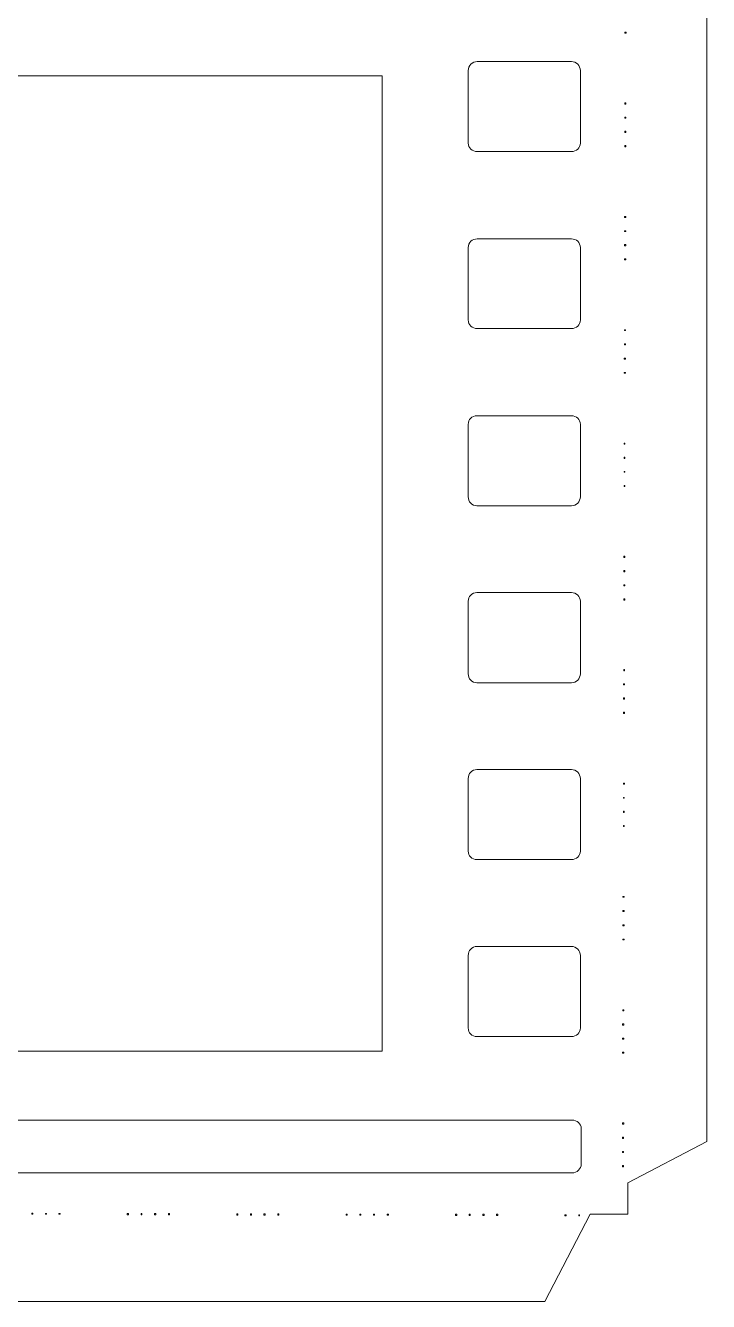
# Model space of a CAD drawing. Header units: centimetres. Extents: x -7.3 to 7.2, y -9.5 to 9.5.
# Drawn here: x -3.168 to -1.789, y -9.52 to -6.944 of the extents above; entities that cross this region are included whole.
import ezdxf

# ---------------------------------------------------------------- set-up
doc = ezdxf.new("R2010")
doc.units = ezdxf.units.CM
doc.header["$MEASUREMENT"] = 0
doc.layers.add('Layer 1', color=7, linetype='Continuous')

msp = doc.modelspace()

# ---------------------------------------------------------------- linework, layer by layer
at = {"layer": 'Layer 1', "lineweight": 9}
for points, knots in [([(-4.46691, 9.52087), (-4.46691, 9.52087), (-4.57605, 9.34393), (-4.57605, 9.34393), (-4.57605, 9.34393), (-4.57605, 9.34393), (-4.61905, 9.34393), (-4.61905, 9.34393), (-4.61905, 9.34393), (-4.61905, 9.34393), (-7.29051, 9.34393), (-7.29051, 9.34393), (-7.29051, 9.34393), (-7.29051, 9.34393), (-7.29051, -9.34393), (-7.29051, -9.34393), (-7.29051, -9.34393), (-7.29051, -9.34393), (-4.61905, -9.34393), (-4.61905, -9.34393), (-4.61905, -9.34393), (-4.61905, -9.34393), (-4.57605, -9.34393), (-4.57605, -9.34393), (-4.57605, -9.34393), (-4.57605, -9.34393), (-4.46691, -9.52004), (-4.46691, -9.52004), (-4.46691, -9.52004), (-4.46691, -9.52004), (-2.11956, -9.52004), (-2.11956, -9.52004), (-2.11956, -9.52004), (-2.11956, -9.52004), (-2.02778, -9.34393), (-2.02778, -9.34393), (-2.02778, -9.34393), (-2.02778, -9.34393), (-1.95172, -9.34393), (-1.95172, -9.34393), (-1.95172, -9.34393), (-1.95172, -9.34393), (-1.95172, -9.28026), (-1.95172, -9.28026), (-1.95172, -9.28026), (-1.95172, -9.28026), (-1.79214, -9.19675), (-1.79214, -9.19675), (-1.79214, -9.19675), (-1.79214, -9.19675), (-1.79214, -6.8494), (-1.79214, -6.8494), (-1.79214, -6.8494), (-1.79214, -6.8494), (-1.95172, -6.75101), (-1.95172, -6.75101), (-1.95172, -6.75101), (-1.95172, -6.75101), (-1.94841, -6.5997), (-1.94841, -6.5997), (-1.94841, -6.5997), (-1.94841, -6.5997), (-1.78883, -6.50131), (-1.78883, -6.50131), (-1.78883, -6.50131), (-1.78883, -6.50131), (-1.78883, -4.15396), (-1.78883, -4.15396), (-1.78883, -4.15396), (-1.78883, -4.15396), (-1.94841, -4.0721), (-1.94841, -4.0721), (-1.94841, -4.0721), (-1.94841, -4.0721), (-1.94841, -3.92989), (-1.94841, -3.92989), (-1.94841, -3.92989), (-1.94841, -3.92989), (-1.78883, -3.83232), (-1.78883, -3.83232), (-1.78883, -3.83232), (-1.78883, -3.83232), (-1.78883, -1.48497), (-1.78883, -1.48497), (-1.78883, -1.48497), (-1.78883, -1.48497), (-1.94841, -1.40229), (-1.94841, -1.40229), (-1.94841, -1.40229), (-1.94841, -1.40229), (-1.94841, -1.26008), (-1.94841, -1.26008), (-1.94841, -1.26008), (-1.94841, -1.26008), (-1.78883, -1.16169), (-1.78883, -1.16169), (-1.78883, -1.16169), (-1.78883, -1.16169), (-1.78883, 1.18484), (-1.78883, 1.18484), (-1.78883, 1.18484), (-1.78883, 1.18484), (-1.94841, 1.26752), (-1.94841, 1.26752), (-1.94841, 1.26752), (-1.94841, 1.26752), (-1.94841, 1.40891), (-1.94841, 1.40891), (-1.94841, 1.40891), (-1.94841, 1.40891), (-1.78883, 1.50647), (-1.78883, 1.50647), (-1.78883, 1.50647), (-1.78883, 1.50647), (-1.78883, 3.85382), (-1.78883, 3.85382), (-1.78883, 3.85382), (-1.78883, 3.85382), (-1.94841, 3.9365), (-1.94841, 3.9365), (-1.94841, 3.9365), (-1.94841, 3.9365), (-1.94841, 4.07872), (-1.94841, 4.07872), (-1.94841, 4.07872), (-1.94841, 4.07872), (-1.78883, 4.17711), (-1.78883, 4.17711), (-1.78883, 4.17711), (-1.78883, 4.17711), (-1.78883, 6.52363), (-1.78883, 6.52363), (-1.78883, 6.52363), (-1.78883, 6.52363), (-1.94841, 6.60632), (-1.94841, 6.60632), (-1.94841, 6.60632), (-1.94841, 6.60632), (-1.95172, 6.75184), (-1.95172, 6.75184), (-1.95172, 6.75184), (-1.95172, 6.75184), (-1.79214, 6.85023), (-1.79214, 6.85023), (-1.79214, 6.85023), (-1.79214, 6.85023), (-1.79214, 9.19758), (-1.79214, 9.19758), (-1.79214, 9.19758), (-1.79214, 9.19758), (-1.95172, 9.28026), (-1.95172, 9.28026), (-1.95172, 9.28026), (-1.95172, 9.28026), (-1.95172, 9.34393), (-1.95172, 9.34393), (-1.95172, 9.34393), (-1.95172, 9.34393), (-2.02778, 9.34393), (-2.02778, 9.34393), (-2.02778, 9.34393), (-2.02778, 9.34393), (-2.11956, 9.52087), (-2.11956, 9.52087), (-2.11956, 9.52087), (-2.11956, 9.52087), (-4.46691, 9.52087), (-4.46691, 9.52087)], [0, 0, 0, 0, 0.0232558, 0.0232558, 0.0232558, 0.0232558, 0.0465116, 0.0465116, 0.0465116, 0.0465116, 0.0697674, 0.0697674, 0.0697674, 0.0697674, 0.0930233, 0.0930233, 0.0930233, 0.0930233, 0.1162791, 0.1162791, 0.1162791, 0.1162791, 0.1395349, 0.1395349, 0.1395349, 0.1395349, 0.1627907, 0.1627907, 0.1627907, 0.1627907, 0.1860465, 0.1860465, 0.1860465, 0.1860465, 0.2093023, 0.2093023, 0.2093023, 0.2093023, 0.2325581, 0.2325581, 0.2325581, 0.2325581, 0.255814, 0.255814, 0.255814, 0.255814, 0.2790698, 0.2790698, 0.2790698, 0.2790698, 0.3023256, 0.3023256, 0.3023256, 0.3023256, 0.3255814, 0.3255814, 0.3255814, 0.3255814, 0.3488372, 0.3488372, 0.3488372, 0.3488372, 0.372093, 0.372093, 0.372093, 0.372093, 0.3953488, 0.3953488, 0.3953488, 0.3953488, 0.4186047, 0.4186047, 0.4186047, 0.4186047, 0.4418605, 0.4418605, 0.4418605, 0.4418605, 0.4651163, 0.4651163, 0.4651163, 0.4651163, 0.4883721, 0.4883721, 0.4883721, 0.4883721, 0.5116279, 0.5116279, 0.5116279, 0.5116279, 0.5348837, 0.5348837, 0.5348837, 0.5348837, 0.5581395, 0.5581395, 0.5581395, 0.5581395, 0.5813953, 0.5813953, 0.5813953, 0.5813953, 0.6046512, 0.6046512, 0.6046512, 0.6046512, 0.627907, 0.627907, 0.627907, 0.627907, 0.6511628, 0.6511628, 0.6511628, 0.6511628, 0.6744186, 0.6744186, 0.6744186, 0.6744186, 0.6976744, 0.6976744, 0.6976744, 0.6976744, 0.7209302, 0.7209302, 0.7209302, 0.7209302, 0.744186, 0.744186, 0.744186, 0.744186, 0.7674419, 0.7674419, 0.7674419, 0.7674419, 0.7906977, 0.7906977, 0.7906977, 0.7906977, 0.8139535, 0.8139535, 0.8139535, 0.8139535, 0.8372093, 0.8372093, 0.8372093, 0.8372093, 0.8604651, 0.8604651, 0.8604651, 0.8604651, 0.8837209, 0.8837209, 0.8837209, 0.8837209, 0.9069767, 0.9069767, 0.9069767, 0.9069767, 0.9302326, 0.9302326, 0.9302326, 0.9302326, 0.9534884, 0.9534884, 0.9534884, 0.9534884, 1, 1, 1, 1]), ([(-1.9575, -6.95689), (-1.9575, -6.95689), (-1.95502, -6.95689), (-1.95502, -6.95689), (-1.95502, -6.95689), (-1.95502, -6.95689), (-1.95502, -6.95937), (-1.95502, -6.95937), (-1.95502, -6.95937), (-1.95502, -6.95937), (-1.9575, -6.95937), (-1.9575, -6.95937), (-1.9575, -6.95937), (-1.9575, -6.95937), (-1.9575, -6.95689), (-1.9575, -6.95689)], [0, 0, 0, 0, 0.2, 0.2, 0.2, 0.2, 0.4, 0.4, 0.4, 0.4, 0.6, 0.6, 0.6, 0.6, 1, 1, 1, 1]), ([(-2.25599, -7.01642), (-2.25599, -7.01642), (-2.06582, -7.01642), (-2.06582, -7.01642), (-2.06582, -7.01642), (-2.05597, -7.01642), (-2.04763, -7.02476), (-2.04763, -7.03461), (-2.04763, -7.03461), (-2.04763, -7.03461), (-2.04763, -7.18096), (-2.04763, -7.18096), (-2.04763, -7.18096), (-2.04763, -7.19081), (-2.05597, -7.19832), (-2.06582, -7.19832), (-2.06582, -7.19832), (-2.06582, -7.19832), (-2.25599, -7.19832), (-2.25599, -7.19832), (-2.25599, -7.19832), (-2.26584, -7.19832), (-2.27418, -7.19081), (-2.27418, -7.18096), (-2.27418, -7.18096), (-2.27418, -7.18096), (-2.27418, -7.03461), (-2.27418, -7.03461), (-2.27418, -7.03461), (-2.27418, -7.02476), (-2.26584, -7.01642), (-2.25599, -7.01642)], [0, 0, 0, 0, 0.1111111, 0.1111111, 0.1111111, 0.1111111, 0.2222222, 0.2222222, 0.2222222, 0.2222222, 0.3333333, 0.3333333, 0.3333333, 0.3333333, 0.4444444, 0.4444444, 0.4444444, 0.4444444, 0.5555556, 0.5555556, 0.5555556, 0.5555556, 0.6666667, 0.6666667, 0.6666667, 0.6666667, 0.7777778, 0.7777778, 0.7777778, 0.7777778, 1, 1, 1, 1]), ([(-4.16595, -7.04536), (-4.16595, -7.04536), (-2.44781, -7.04536), (-2.44781, -7.04536), (-2.44781, -7.04536), (-2.44781, -7.04536), (-2.44781, -9.01485), (-2.44781, -9.01485), (-2.44781, -9.01485), (-2.44781, -9.01485), (-4.16595, -9.01485), (-4.16595, -9.01485), (-4.16595, -9.01485), (-4.16595, -9.01485), (-4.16595, -7.04536), (-4.16595, -7.04536)], [0, 0, 0, 0, 0.2, 0.2, 0.2, 0.2, 0.4, 0.4, 0.4, 0.4, 0.6, 0.6, 0.6, 0.6, 1, 1, 1, 1]), ([(-1.9575, -7.09993), (-1.9575, -7.09993), (-1.95585, -7.09993), (-1.95585, -7.09993), (-1.95585, -7.09993), (-1.95585, -7.09993), (-1.95585, -7.10241), (-1.95585, -7.10241), (-1.95585, -7.10241), (-1.95585, -7.10241), (-1.9575, -7.10241), (-1.9575, -7.10241), (-1.9575, -7.10241), (-1.9575, -7.10241), (-1.9575, -7.09993), (-1.9575, -7.09993)], [0, 0, 0, 0, 0.2, 0.2, 0.2, 0.2, 0.4, 0.4, 0.4, 0.4, 0.6, 0.6, 0.6, 0.6, 1, 1, 1, 1]), ([(-1.9575, -7.12887), (-1.9575, -7.12887), (-1.95585, -7.12887), (-1.95585, -7.12887), (-1.95585, -7.12887), (-1.95585, -7.12887), (-1.95585, -7.13052), (-1.95585, -7.13052), (-1.95585, -7.13052), (-1.95585, -7.13052), (-1.9575, -7.13052), (-1.9575, -7.13052), (-1.9575, -7.13052), (-1.9575, -7.13052), (-1.9575, -7.12887), (-1.9575, -7.12887)], [0, 0, 0, 0, 0.2, 0.2, 0.2, 0.2, 0.4, 0.4, 0.4, 0.4, 0.6, 0.6, 0.6, 0.6, 1, 1, 1, 1]), ([(-1.9575, -7.15698), (-1.9575, -7.15698), (-1.95585, -7.15698), (-1.95585, -7.15698), (-1.95585, -7.15698), (-1.95585, -7.15698), (-1.95585, -7.15946), (-1.95585, -7.15946), (-1.95585, -7.15946), (-1.95585, -7.15946), (-1.9575, -7.15946), (-1.9575, -7.15946), (-1.9575, -7.15946), (-1.9575, -7.15946), (-1.9575, -7.15698), (-1.9575, -7.15698)], [0, 0, 0, 0, 0.2, 0.2, 0.2, 0.2, 0.4, 0.4, 0.4, 0.4, 0.6, 0.6, 0.6, 0.6, 1, 1, 1, 1]), ([(-1.9575, -7.18592), (-1.9575, -7.18592), (-1.95585, -7.18592), (-1.95585, -7.18592), (-1.95585, -7.18592), (-1.95585, -7.18592), (-1.95585, -7.1884), (-1.95585, -7.1884), (-1.95585, -7.1884), (-1.95585, -7.1884), (-1.9575, -7.1884), (-1.9575, -7.1884), (-1.9575, -7.1884), (-1.9575, -7.1884), (-1.9575, -7.18592), (-1.9575, -7.18592)], [0, 0, 0, 0, 0.2, 0.2, 0.2, 0.2, 0.4, 0.4, 0.4, 0.4, 0.6, 0.6, 0.6, 0.6, 1, 1, 1, 1]), ([(-1.95833, -7.32896), (-1.95833, -7.32896), (-1.95585, -7.32896), (-1.95585, -7.32896), (-1.95585, -7.32896), (-1.95585, -7.32896), (-1.95585, -7.33144), (-1.95585, -7.33144), (-1.95585, -7.33144), (-1.95585, -7.33144), (-1.95833, -7.33144), (-1.95833, -7.33144), (-1.95833, -7.33144), (-1.95833, -7.33144), (-1.95833, -7.32896), (-1.95833, -7.32896)], [0, 0, 0, 0, 0.2, 0.2, 0.2, 0.2, 0.4, 0.4, 0.4, 0.4, 0.6, 0.6, 0.6, 0.6, 1, 1, 1, 1]), ([(-1.95833, -7.3579), (-1.95833, -7.3579), (-1.95585, -7.3579), (-1.95585, -7.3579), (-1.95585, -7.3579), (-1.95585, -7.3579), (-1.95585, -7.35955), (-1.95585, -7.35955), (-1.95585, -7.35955), (-1.95585, -7.35955), (-1.95833, -7.35955), (-1.95833, -7.35955), (-1.95833, -7.35955), (-1.95833, -7.35955), (-1.95833, -7.3579), (-1.95833, -7.3579)], [0, 0, 0, 0, 0.2, 0.2, 0.2, 0.2, 0.4, 0.4, 0.4, 0.4, 0.6, 0.6, 0.6, 0.6, 1, 1, 1, 1]), ([(-2.25599, -7.37443), (-2.25599, -7.37443), (-2.06582, -7.37443), (-2.06582, -7.37443), (-2.06582, -7.37443), (-2.05597, -7.37443), (-2.04763, -7.38195), (-2.04763, -7.3918), (-2.04763, -7.3918), (-2.04763, -7.3918), (-2.04763, -7.53814), (-2.04763, -7.53814), (-2.04763, -7.53814), (-2.04763, -7.548), (-2.05597, -7.55551), (-2.06582, -7.55551), (-2.06582, -7.55551), (-2.06582, -7.55551), (-2.25599, -7.55551), (-2.25599, -7.55551), (-2.25599, -7.55551), (-2.26584, -7.55551), (-2.27418, -7.548), (-2.27418, -7.53814), (-2.27418, -7.53814), (-2.27418, -7.53814), (-2.27418, -7.3918), (-2.27418, -7.3918), (-2.27418, -7.3918), (-2.27418, -7.38195), (-2.26584, -7.37443), (-2.25599, -7.37443)], [0, 0, 0, 0, 0.1111111, 0.1111111, 0.1111111, 0.1111111, 0.2222222, 0.2222222, 0.2222222, 0.2222222, 0.3333333, 0.3333333, 0.3333333, 0.3333333, 0.4444444, 0.4444444, 0.4444444, 0.4444444, 0.5555556, 0.5555556, 0.5555556, 0.5555556, 0.6666667, 0.6666667, 0.6666667, 0.6666667, 0.7777778, 0.7777778, 0.7777778, 0.7777778, 1, 1, 1, 1]), ([(-1.95833, -7.38601), (-1.95833, -7.38601), (-1.95585, -7.38601), (-1.95585, -7.38601), (-1.95585, -7.38601), (-1.95585, -7.38601), (-1.95585, -7.38849), (-1.95585, -7.38849), (-1.95585, -7.38849), (-1.95585, -7.38849), (-1.95833, -7.38849), (-1.95833, -7.38849), (-1.95833, -7.38849), (-1.95833, -7.38849), (-1.95833, -7.38601), (-1.95833, -7.38601)], [0, 0, 0, 0, 0.2, 0.2, 0.2, 0.2, 0.4, 0.4, 0.4, 0.4, 0.6, 0.6, 0.6, 0.6, 1, 1, 1, 1]), ([(-1.95833, -7.41495), (-1.95833, -7.41495), (-1.95585, -7.41495), (-1.95585, -7.41495), (-1.95585, -7.41495), (-1.95585, -7.41495), (-1.95585, -7.4166), (-1.95585, -7.4166), (-1.95585, -7.4166), (-1.95585, -7.4166), (-1.95833, -7.4166), (-1.95833, -7.4166), (-1.95833, -7.4166), (-1.95833, -7.4166), (-1.95833, -7.41495), (-1.95833, -7.41495)], [0, 0, 0, 0, 0.2, 0.2, 0.2, 0.2, 0.4, 0.4, 0.4, 0.4, 0.6, 0.6, 0.6, 0.6, 1, 1, 1, 1]), ([(-1.95833, -7.55799), (-1.95833, -7.55799), (-1.95668, -7.55799), (-1.95668, -7.55799), (-1.95668, -7.55799), (-1.95668, -7.55799), (-1.95668, -7.55964), (-1.95668, -7.55964), (-1.95668, -7.55964), (-1.95668, -7.55964), (-1.95833, -7.55964), (-1.95833, -7.55964), (-1.95833, -7.55964), (-1.95833, -7.55964), (-1.95833, -7.55799), (-1.95833, -7.55799)], [0, 0, 0, 0, 0.2, 0.2, 0.2, 0.2, 0.4, 0.4, 0.4, 0.4, 0.6, 0.6, 0.6, 0.6, 1, 1, 1, 1]), ([(-1.95833, -7.5861), (-1.95833, -7.5861), (-1.95668, -7.5861), (-1.95668, -7.5861), (-1.95668, -7.5861), (-1.95668, -7.5861), (-1.95668, -7.58858), (-1.95668, -7.58858), (-1.95668, -7.58858), (-1.95668, -7.58858), (-1.95833, -7.58858), (-1.95833, -7.58858), (-1.95833, -7.58858), (-1.95833, -7.58858), (-1.95833, -7.5861), (-1.95833, -7.5861)], [0, 0, 0, 0, 0.2, 0.2, 0.2, 0.2, 0.4, 0.4, 0.4, 0.4, 0.6, 0.6, 0.6, 0.6, 1, 1, 1, 1]), ([(-1.95916, -7.61504), (-1.95916, -7.61504), (-1.95668, -7.61504), (-1.95668, -7.61504), (-1.95668, -7.61504), (-1.95668, -7.61504), (-1.95668, -7.61752), (-1.95668, -7.61752), (-1.95668, -7.61752), (-1.95668, -7.61752), (-1.95916, -7.61752), (-1.95916, -7.61752), (-1.95916, -7.61752), (-1.95916, -7.61752), (-1.95916, -7.61504), (-1.95916, -7.61504)], [0, 0, 0, 0, 0.2, 0.2, 0.2, 0.2, 0.4, 0.4, 0.4, 0.4, 0.6, 0.6, 0.6, 0.6, 1, 1, 1, 1]), ([(-1.95916, -7.64398), (-1.95916, -7.64398), (-1.95668, -7.64398), (-1.95668, -7.64398), (-1.95668, -7.64398), (-1.95668, -7.64398), (-1.95668, -7.64563), (-1.95668, -7.64563), (-1.95668, -7.64563), (-1.95668, -7.64563), (-1.95916, -7.64563), (-1.95916, -7.64563), (-1.95916, -7.64563), (-1.95916, -7.64563), (-1.95916, -7.64398), (-1.95916, -7.64398)], [0, 0, 0, 0, 0.2, 0.2, 0.2, 0.2, 0.4, 0.4, 0.4, 0.4, 0.6, 0.6, 0.6, 0.6, 1, 1, 1, 1]), ([(-2.25681, -7.73162), (-2.25681, -7.73162), (-2.06582, -7.73162), (-2.06582, -7.73162), (-2.06582, -7.73162), (-2.05597, -7.73162), (-2.04763, -7.73913), (-2.04763, -7.74898), (-2.04763, -7.74898), (-2.04763, -7.74898), (-2.04763, -7.89533), (-2.04763, -7.89533), (-2.04763, -7.89533), (-2.04763, -7.90518), (-2.05597, -7.91352), (-2.06582, -7.91352), (-2.06582, -7.91352), (-2.06582, -7.91352), (-2.25681, -7.91352), (-2.25681, -7.91352), (-2.25681, -7.91352), (-2.26667, -7.91352), (-2.27418, -7.90518), (-2.27418, -7.89533), (-2.27418, -7.89533), (-2.27418, -7.89533), (-2.27418, -7.74898), (-2.27418, -7.74898), (-2.27418, -7.74898), (-2.27418, -7.73913), (-2.26667, -7.73162), (-2.25681, -7.73162)], [0, 0, 0, 0, 0.1111111, 0.1111111, 0.1111111, 0.1111111, 0.2222222, 0.2222222, 0.2222222, 0.2222222, 0.3333333, 0.3333333, 0.3333333, 0.3333333, 0.4444444, 0.4444444, 0.4444444, 0.4444444, 0.5555556, 0.5555556, 0.5555556, 0.5555556, 0.6666667, 0.6666667, 0.6666667, 0.6666667, 0.7777778, 0.7777778, 0.7777778, 0.7777778, 1, 1, 1, 1]), ([(-1.95916, -7.78702), (-1.95916, -7.78702), (-1.9575, -7.78702), (-1.9575, -7.78702), (-1.9575, -7.78702), (-1.9575, -7.78702), (-1.9575, -7.78867), (-1.9575, -7.78867), (-1.9575, -7.78867), (-1.9575, -7.78867), (-1.95916, -7.78867), (-1.95916, -7.78867), (-1.95916, -7.78867), (-1.95916, -7.78867), (-1.95916, -7.78702), (-1.95916, -7.78702)], [0, 0, 0, 0, 0.2, 0.2, 0.2, 0.2, 0.4, 0.4, 0.4, 0.4, 0.6, 0.6, 0.6, 0.6, 1, 1, 1, 1]), ([(-1.95916, -7.81513), (-1.95916, -7.81513), (-1.9575, -7.81513), (-1.9575, -7.81513), (-1.9575, -7.81513), (-1.9575, -7.81513), (-1.9575, -7.81761), (-1.9575, -7.81761), (-1.9575, -7.81761), (-1.9575, -7.81761), (-1.95916, -7.81761), (-1.95916, -7.81761), (-1.95916, -7.81761), (-1.95916, -7.81761), (-1.95916, -7.81513), (-1.95916, -7.81513)], [0, 0, 0, 0, 0.2, 0.2, 0.2, 0.2, 0.4, 0.4, 0.4, 0.4, 0.6, 0.6, 0.6, 0.6, 1, 1, 1, 1]), ([(-1.95916, -7.84407), (-1.95916, -7.84407), (-1.9575, -7.84407), (-1.9575, -7.84407), (-1.9575, -7.84407), (-1.9575, -7.84407), (-1.9575, -7.84572), (-1.9575, -7.84572), (-1.9575, -7.84572), (-1.9575, -7.84572), (-1.95916, -7.84572), (-1.95916, -7.84572), (-1.95916, -7.84572), (-1.95916, -7.84572), (-1.95916, -7.84407), (-1.95916, -7.84407)], [0, 0, 0, 0, 0.2, 0.2, 0.2, 0.2, 0.4, 0.4, 0.4, 0.4, 0.6, 0.6, 0.6, 0.6, 1, 1, 1, 1]), ([(-1.95916, -7.87218), (-1.95916, -7.87218), (-1.9575, -7.87218), (-1.9575, -7.87218), (-1.9575, -7.87218), (-1.9575, -7.87218), (-1.9575, -7.87466), (-1.9575, -7.87466), (-1.9575, -7.87466), (-1.9575, -7.87466), (-1.95916, -7.87466), (-1.95916, -7.87466), (-1.95916, -7.87466), (-1.95916, -7.87466), (-1.95916, -7.87218), (-1.95916, -7.87218)], [0, 0, 0, 0, 0.2, 0.2, 0.2, 0.2, 0.4, 0.4, 0.4, 0.4, 0.6, 0.6, 0.6, 0.6, 1, 1, 1, 1]), ([(-1.95998, -8.01522), (-1.95998, -8.01522), (-1.9575, -8.01522), (-1.9575, -8.01522), (-1.9575, -8.01522), (-1.9575, -8.01522), (-1.9575, -8.0177), (-1.9575, -8.0177), (-1.9575, -8.0177), (-1.9575, -8.0177), (-1.95998, -8.0177), (-1.95998, -8.0177), (-1.95998, -8.0177), (-1.95998, -8.0177), (-1.95998, -8.01522), (-1.95998, -8.01522)], [0, 0, 0, 0, 0.2, 0.2, 0.2, 0.2, 0.4, 0.4, 0.4, 0.4, 0.6, 0.6, 0.6, 0.6, 1, 1, 1, 1]), ([(-1.95998, -8.04416), (-1.95998, -8.04416), (-1.9575, -8.04416), (-1.9575, -8.04416), (-1.9575, -8.04416), (-1.9575, -8.04416), (-1.9575, -8.04664), (-1.9575, -8.04664), (-1.9575, -8.04664), (-1.9575, -8.04664), (-1.95998, -8.04664), (-1.95998, -8.04664), (-1.95998, -8.04664), (-1.95998, -8.04664), (-1.95998, -8.04416), (-1.95998, -8.04416)], [0, 0, 0, 0, 0.2, 0.2, 0.2, 0.2, 0.4, 0.4, 0.4, 0.4, 0.6, 0.6, 0.6, 0.6, 1, 1, 1, 1]), ([(-2.25681, -8.08881), (-2.25681, -8.08881), (-2.06582, -8.08881), (-2.06582, -8.08881), (-2.06582, -8.08881), (-2.05597, -8.08881), (-2.04763, -8.09632), (-2.04763, -8.10617), (-2.04763, -8.10617), (-2.04763, -8.10617), (-2.04763, -8.25252), (-2.04763, -8.25252), (-2.04763, -8.25252), (-2.04763, -8.26237), (-2.05597, -8.27071), (-2.06582, -8.27071), (-2.06582, -8.27071), (-2.06582, -8.27071), (-2.25681, -8.27071), (-2.25681, -8.27071), (-2.25681, -8.27071), (-2.26667, -8.27071), (-2.27418, -8.26237), (-2.27418, -8.25252), (-2.27418, -8.25252), (-2.27418, -8.25252), (-2.27418, -8.10617), (-2.27418, -8.10617), (-2.27418, -8.10617), (-2.27418, -8.09632), (-2.26667, -8.08881), (-2.25681, -8.08881)], [0, 0, 0, 0, 0.1111111, 0.1111111, 0.1111111, 0.1111111, 0.2222222, 0.2222222, 0.2222222, 0.2222222, 0.3333333, 0.3333333, 0.3333333, 0.3333333, 0.4444444, 0.4444444, 0.4444444, 0.4444444, 0.5555556, 0.5555556, 0.5555556, 0.5555556, 0.6666667, 0.6666667, 0.6666667, 0.6666667, 0.7777778, 0.7777778, 0.7777778, 0.7777778, 1, 1, 1, 1]), ([(-1.95998, -8.0731), (-1.95998, -8.0731), (-1.9575, -8.0731), (-1.9575, -8.0731), (-1.9575, -8.0731), (-1.9575, -8.0731), (-1.9575, -8.07475), (-1.9575, -8.07475), (-1.9575, -8.07475), (-1.9575, -8.07475), (-1.95998, -8.07475), (-1.95998, -8.07475), (-1.95998, -8.07475), (-1.95998, -8.07475), (-1.95998, -8.0731), (-1.95998, -8.0731)], [0, 0, 0, 0, 0.2, 0.2, 0.2, 0.2, 0.4, 0.4, 0.4, 0.4, 0.6, 0.6, 0.6, 0.6, 1, 1, 1, 1]), ([(-1.95998, -8.10121), (-1.95998, -8.10121), (-1.9575, -8.10121), (-1.9575, -8.10121), (-1.9575, -8.10121), (-1.9575, -8.10121), (-1.9575, -8.10369), (-1.9575, -8.10369), (-1.9575, -8.10369), (-1.9575, -8.10369), (-1.95998, -8.10369), (-1.95998, -8.10369), (-1.95998, -8.10369), (-1.95998, -8.10369), (-1.95998, -8.10121), (-1.95998, -8.10121)], [0, 0, 0, 0, 0.2, 0.2, 0.2, 0.2, 0.4, 0.4, 0.4, 0.4, 0.6, 0.6, 0.6, 0.6, 1, 1, 1, 1]), ([(-1.95998, -8.24425), (-1.95998, -8.24425), (-1.95833, -8.24425), (-1.95833, -8.24425), (-1.95833, -8.24425), (-1.95833, -8.24425), (-1.95833, -8.24673), (-1.95833, -8.24673), (-1.95833, -8.24673), (-1.95833, -8.24673), (-1.95998, -8.24673), (-1.95998, -8.24673), (-1.95998, -8.24673), (-1.95998, -8.24673), (-1.95998, -8.24425), (-1.95998, -8.24425)], [0, 0, 0, 0, 0.2, 0.2, 0.2, 0.2, 0.4, 0.4, 0.4, 0.4, 0.6, 0.6, 0.6, 0.6, 1, 1, 1, 1]), ([(-1.96081, -8.27319), (-1.96081, -8.27319), (-1.95833, -8.27319), (-1.95833, -8.27319), (-1.95833, -8.27319), (-1.95833, -8.27319), (-1.95833, -8.27484), (-1.95833, -8.27484), (-1.95833, -8.27484), (-1.95833, -8.27484), (-1.96081, -8.27484), (-1.96081, -8.27484), (-1.96081, -8.27484), (-1.96081, -8.27484), (-1.96081, -8.27319), (-1.96081, -8.27319)], [0, 0, 0, 0, 0.2, 0.2, 0.2, 0.2, 0.4, 0.4, 0.4, 0.4, 0.6, 0.6, 0.6, 0.6, 1, 1, 1, 1]), ([(-1.96081, -8.3013), (-1.96081, -8.3013), (-1.95833, -8.3013), (-1.95833, -8.3013), (-1.95833, -8.3013), (-1.95833, -8.3013), (-1.95833, -8.30378), (-1.95833, -8.30378), (-1.95833, -8.30378), (-1.95833, -8.30378), (-1.96081, -8.30378), (-1.96081, -8.30378), (-1.96081, -8.30378), (-1.96081, -8.30378), (-1.96081, -8.3013), (-1.96081, -8.3013)], [0, 0, 0, 0, 0.2, 0.2, 0.2, 0.2, 0.4, 0.4, 0.4, 0.4, 0.6, 0.6, 0.6, 0.6, 1, 1, 1, 1]), ([(-1.96081, -8.33024), (-1.96081, -8.33024), (-1.95833, -8.33024), (-1.95833, -8.33024), (-1.95833, -8.33024), (-1.95833, -8.33024), (-1.95833, -8.33272), (-1.95833, -8.33272), (-1.95833, -8.33272), (-1.95833, -8.33272), (-1.96081, -8.33272), (-1.96081, -8.33272), (-1.96081, -8.33272), (-1.96081, -8.33272), (-1.96081, -8.33024), (-1.96081, -8.33024)], [0, 0, 0, 0, 0.2, 0.2, 0.2, 0.2, 0.4, 0.4, 0.4, 0.4, 0.6, 0.6, 0.6, 0.6, 1, 1, 1, 1]), ([(-2.25681, -8.446), (-2.25681, -8.446), (-2.06582, -8.446), (-2.06582, -8.446), (-2.06582, -8.446), (-2.05597, -8.446), (-2.04763, -8.45433), (-2.04763, -8.46419), (-2.04763, -8.46419), (-2.04763, -8.46419), (-2.04763, -8.61053), (-2.04763, -8.61053), (-2.04763, -8.61053), (-2.04763, -8.62039), (-2.05597, -8.6279), (-2.06582, -8.6279), (-2.06582, -8.6279), (-2.06582, -8.6279), (-2.25681, -8.6279), (-2.25681, -8.6279), (-2.25681, -8.6279), (-2.26667, -8.6279), (-2.27418, -8.62039), (-2.27418, -8.61053), (-2.27418, -8.61053), (-2.27418, -8.61053), (-2.27418, -8.46419), (-2.27418, -8.46419), (-2.27418, -8.46419), (-2.27418, -8.45433), (-2.26667, -8.446), (-2.25681, -8.446)], [0, 0, 0, 0, 0.1111111, 0.1111111, 0.1111111, 0.1111111, 0.2222222, 0.2222222, 0.2222222, 0.2222222, 0.3333333, 0.3333333, 0.3333333, 0.3333333, 0.4444444, 0.4444444, 0.4444444, 0.4444444, 0.5555556, 0.5555556, 0.5555556, 0.5555556, 0.6666667, 0.6666667, 0.6666667, 0.6666667, 0.7777778, 0.7777778, 0.7777778, 0.7777778, 1, 1, 1, 1]), ([(-1.96081, -8.47328), (-1.96081, -8.47328), (-1.95833, -8.47328), (-1.95833, -8.47328), (-1.95833, -8.47328), (-1.95833, -8.47328), (-1.95833, -8.47576), (-1.95833, -8.47576), (-1.95833, -8.47576), (-1.95833, -8.47576), (-1.96081, -8.47576), (-1.96081, -8.47576), (-1.96081, -8.47576), (-1.96081, -8.47576), (-1.96081, -8.47328), (-1.96081, -8.47328)], [0, 0, 0, 0, 0.2, 0.2, 0.2, 0.2, 0.4, 0.4, 0.4, 0.4, 0.6, 0.6, 0.6, 0.6, 1, 1, 1, 1]), ([(-1.96081, -8.50222), (-1.96081, -8.50222), (-1.95916, -8.50222), (-1.95916, -8.50222), (-1.95916, -8.50222), (-1.95916, -8.50222), (-1.95916, -8.50387), (-1.95916, -8.50387), (-1.95916, -8.50387), (-1.95916, -8.50387), (-1.96081, -8.50387), (-1.96081, -8.50387), (-1.96081, -8.50387), (-1.96081, -8.50387), (-1.96081, -8.50222), (-1.96081, -8.50222)], [0, 0, 0, 0, 0.2, 0.2, 0.2, 0.2, 0.4, 0.4, 0.4, 0.4, 0.6, 0.6, 0.6, 0.6, 1, 1, 1, 1]), ([(-1.96081, -8.53033), (-1.96081, -8.53033), (-1.95916, -8.53033), (-1.95916, -8.53033), (-1.95916, -8.53033), (-1.95916, -8.53033), (-1.95916, -8.53281), (-1.95916, -8.53281), (-1.95916, -8.53281), (-1.95916, -8.53281), (-1.96081, -8.53281), (-1.96081, -8.53281), (-1.96081, -8.53281), (-1.96081, -8.53281), (-1.96081, -8.53033), (-1.96081, -8.53033)], [0, 0, 0, 0, 0.2, 0.2, 0.2, 0.2, 0.4, 0.4, 0.4, 0.4, 0.6, 0.6, 0.6, 0.6, 1, 1, 1, 1]), ([(-1.96081, -8.55927), (-1.96081, -8.55927), (-1.95916, -8.55927), (-1.95916, -8.55927), (-1.95916, -8.55927), (-1.95916, -8.55927), (-1.95916, -8.56092), (-1.95916, -8.56092), (-1.95916, -8.56092), (-1.95916, -8.56092), (-1.96081, -8.56092), (-1.96081, -8.56092), (-1.96081, -8.56092), (-1.96081, -8.56092), (-1.96081, -8.55927), (-1.96081, -8.55927)], [0, 0, 0, 0, 0.2, 0.2, 0.2, 0.2, 0.4, 0.4, 0.4, 0.4, 0.6, 0.6, 0.6, 0.6, 1, 1, 1, 1]), ([(-1.96164, -8.70231), (-1.96164, -8.70231), (-1.95916, -8.70231), (-1.95916, -8.70231), (-1.95916, -8.70231), (-1.95916, -8.70231), (-1.95916, -8.70396), (-1.95916, -8.70396), (-1.95916, -8.70396), (-1.95916, -8.70396), (-1.96164, -8.70396), (-1.96164, -8.70396), (-1.96164, -8.70396), (-1.96164, -8.70396), (-1.96164, -8.70231), (-1.96164, -8.70231)], [0, 0, 0, 0, 0.2, 0.2, 0.2, 0.2, 0.4, 0.4, 0.4, 0.4, 0.6, 0.6, 0.6, 0.6, 1, 1, 1, 1]), ([(-1.96164, -8.73042), (-1.96164, -8.73042), (-1.95916, -8.73042), (-1.95916, -8.73042), (-1.95916, -8.73042), (-1.95916, -8.73042), (-1.95916, -8.7329), (-1.95916, -8.7329), (-1.95916, -8.7329), (-1.95916, -8.7329), (-1.96164, -8.7329), (-1.96164, -8.7329), (-1.96164, -8.7329), (-1.96164, -8.7329), (-1.96164, -8.73042), (-1.96164, -8.73042)], [0, 0, 0, 0, 0.2, 0.2, 0.2, 0.2, 0.4, 0.4, 0.4, 0.4, 0.6, 0.6, 0.6, 0.6, 1, 1, 1, 1]), ([(-1.96164, -8.75936), (-1.96164, -8.75936), (-1.95916, -8.75936), (-1.95916, -8.75936), (-1.95916, -8.75936), (-1.95916, -8.75936), (-1.95916, -8.76184), (-1.95916, -8.76184), (-1.95916, -8.76184), (-1.95916, -8.76184), (-1.96164, -8.76184), (-1.96164, -8.76184), (-1.96164, -8.76184), (-1.96164, -8.76184), (-1.96164, -8.75936), (-1.96164, -8.75936)], [0, 0, 0, 0, 0.2, 0.2, 0.2, 0.2, 0.4, 0.4, 0.4, 0.4, 0.6, 0.6, 0.6, 0.6, 1, 1, 1, 1]), ([(-2.25681, -8.80318), (-2.25681, -8.80318), (-2.06582, -8.80318), (-2.06582, -8.80318), (-2.06582, -8.80318), (-2.05597, -8.80318), (-2.04763, -8.81152), (-2.04763, -8.82137), (-2.04763, -8.82137), (-2.04763, -8.82137), (-2.04763, -8.96772), (-2.04763, -8.96772), (-2.04763, -8.96772), (-2.04763, -8.97757), (-2.05597, -8.98508), (-2.06582, -8.98508), (-2.06582, -8.98508), (-2.06582, -8.98508), (-2.25681, -8.98508), (-2.25681, -8.98508), (-2.25681, -8.98508), (-2.26667, -8.98508), (-2.27418, -8.97757), (-2.27418, -8.96772), (-2.27418, -8.96772), (-2.27418, -8.96772), (-2.27418, -8.82137), (-2.27418, -8.82137), (-2.27418, -8.82137), (-2.27418, -8.81152), (-2.26667, -8.80318), (-2.25681, -8.80318)], [0, 0, 0, 0, 0.1111111, 0.1111111, 0.1111111, 0.1111111, 0.2222222, 0.2222222, 0.2222222, 0.2222222, 0.3333333, 0.3333333, 0.3333333, 0.3333333, 0.4444444, 0.4444444, 0.4444444, 0.4444444, 0.5555556, 0.5555556, 0.5555556, 0.5555556, 0.6666667, 0.6666667, 0.6666667, 0.6666667, 0.7777778, 0.7777778, 0.7777778, 0.7777778, 1, 1, 1, 1]), ([(-1.96164, -8.7883), (-1.96164, -8.7883), (-1.95916, -8.7883), (-1.95916, -8.7883), (-1.95916, -8.7883), (-1.95916, -8.7883), (-1.95916, -8.78995), (-1.95916, -8.78995), (-1.95916, -8.78995), (-1.95916, -8.78995), (-1.96164, -8.78995), (-1.96164, -8.78995), (-1.96164, -8.78995), (-1.96164, -8.78995), (-1.96164, -8.7883), (-1.96164, -8.7883)], [0, 0, 0, 0, 0.2, 0.2, 0.2, 0.2, 0.4, 0.4, 0.4, 0.4, 0.6, 0.6, 0.6, 0.6, 1, 1, 1, 1]), ([(-1.96164, -8.93134), (-1.96164, -8.93134), (-1.95998, -8.93134), (-1.95998, -8.93134), (-1.95998, -8.93134), (-1.95998, -8.93134), (-1.95998, -8.93299), (-1.95998, -8.93299), (-1.95998, -8.93299), (-1.95998, -8.93299), (-1.96164, -8.93299), (-1.96164, -8.93299), (-1.96164, -8.93299), (-1.96164, -8.93299), (-1.96164, -8.93134), (-1.96164, -8.93134)], [0, 0, 0, 0, 0.2, 0.2, 0.2, 0.2, 0.4, 0.4, 0.4, 0.4, 0.6, 0.6, 0.6, 0.6, 1, 1, 1, 1]), ([(-1.96246, -8.95945), (-1.96246, -8.95945), (-1.95998, -8.95945), (-1.95998, -8.95945), (-1.95998, -8.95945), (-1.95998, -8.95945), (-1.95998, -8.96193), (-1.95998, -8.96193), (-1.95998, -8.96193), (-1.95998, -8.96193), (-1.96246, -8.96193), (-1.96246, -8.96193), (-1.96246, -8.96193), (-1.96246, -8.96193), (-1.96246, -8.95945), (-1.96246, -8.95945)], [0, 0, 0, 0, 0.2, 0.2, 0.2, 0.2, 0.4, 0.4, 0.4, 0.4, 0.6, 0.6, 0.6, 0.6, 1, 1, 1, 1]), ([(-1.96246, -8.98839), (-1.96246, -8.98839), (-1.95998, -8.98839), (-1.95998, -8.98839), (-1.95998, -8.98839), (-1.95998, -8.98839), (-1.95998, -8.99005), (-1.95998, -8.99005), (-1.95998, -8.99005), (-1.95998, -8.99005), (-1.96246, -8.99005), (-1.96246, -8.99005), (-1.96246, -8.99005), (-1.96246, -8.99005), (-1.96246, -8.98839), (-1.96246, -8.98839)], [0, 0, 0, 0, 0.2, 0.2, 0.2, 0.2, 0.4, 0.4, 0.4, 0.4, 0.6, 0.6, 0.6, 0.6, 1, 1, 1, 1]), ([(-1.96246, -9.0165), (-1.96246, -9.0165), (-1.95998, -9.0165), (-1.95998, -9.0165), (-1.95998, -9.0165), (-1.95998, -9.0165), (-1.95998, -9.01898), (-1.95998, -9.01898), (-1.95998, -9.01898), (-1.95998, -9.01898), (-1.96246, -9.01898), (-1.96246, -9.01898), (-1.96246, -9.01898), (-1.96246, -9.01898), (-1.96246, -9.0165), (-1.96246, -9.0165)], [0, 0, 0, 0, 0.2, 0.2, 0.2, 0.2, 0.4, 0.4, 0.4, 0.4, 0.6, 0.6, 0.6, 0.6, 1, 1, 1, 1]), ([(-4.50577, -9.15376), (-4.50577, -9.15376), (-2.06416, -9.15376), (-2.06416, -9.15376), (-2.06416, -9.15376), (-2.05431, -9.15376), (-2.04597, -9.16127), (-2.04597, -9.17112), (-2.04597, -9.17112), (-2.04597, -9.17112), (-2.04597, -9.24223), (-2.04597, -9.24223), (-2.04597, -9.24223), (-2.04597, -9.25208), (-2.05431, -9.26042), (-2.06416, -9.26042), (-2.06416, -9.26042), (-2.06416, -9.26042), (-4.50577, -9.26042), (-4.50577, -9.26042), (-4.50577, -9.26042), (-4.51562, -9.26042), (-4.52396, -9.25208), (-4.52396, -9.24223), (-4.52396, -9.24223), (-4.52396, -9.24223), (-4.52396, -9.17112), (-4.52396, -9.17112), (-4.52396, -9.17112), (-4.52396, -9.16127), (-4.51562, -9.15376), (-4.50577, -9.15376)], [0, 0, 0, 0, 0.1111111, 0.1111111, 0.1111111, 0.1111111, 0.2222222, 0.2222222, 0.2222222, 0.2222222, 0.3333333, 0.3333333, 0.3333333, 0.3333333, 0.4444444, 0.4444444, 0.4444444, 0.4444444, 0.5555556, 0.5555556, 0.5555556, 0.5555556, 0.6666667, 0.6666667, 0.6666667, 0.6666667, 0.7777778, 0.7777778, 0.7777778, 0.7777778, 1, 1, 1, 1]), ([(-1.96246, -9.15954), (-1.96246, -9.15954), (-1.95998, -9.15954), (-1.95998, -9.15954), (-1.95998, -9.15954), (-1.95998, -9.15954), (-1.95998, -9.16202), (-1.95998, -9.16202), (-1.95998, -9.16202), (-1.95998, -9.16202), (-1.96246, -9.16202), (-1.96246, -9.16202), (-1.96246, -9.16202), (-1.96246, -9.16202), (-1.96246, -9.15954), (-1.96246, -9.15954)], [0, 0, 0, 0, 0.2, 0.2, 0.2, 0.2, 0.4, 0.4, 0.4, 0.4, 0.6, 0.6, 0.6, 0.6, 1, 1, 1, 1]), ([(-1.96246, -9.18848), (-1.96246, -9.18848), (-1.96081, -9.18848), (-1.96081, -9.18848), (-1.96081, -9.18848), (-1.96081, -9.18848), (-1.96081, -9.19096), (-1.96081, -9.19096), (-1.96081, -9.19096), (-1.96081, -9.19096), (-1.96246, -9.19096), (-1.96246, -9.19096), (-1.96246, -9.19096), (-1.96246, -9.19096), (-1.96246, -9.18848), (-1.96246, -9.18848)], [0, 0, 0, 0, 0.2, 0.2, 0.2, 0.2, 0.4, 0.4, 0.4, 0.4, 0.6, 0.6, 0.6, 0.6, 1, 1, 1, 1]), ([(-1.96246, -9.21742), (-1.96246, -9.21742), (-1.96081, -9.21742), (-1.96081, -9.21742), (-1.96081, -9.21742), (-1.96081, -9.21742), (-1.96081, -9.21908), (-1.96081, -9.21908), (-1.96081, -9.21908), (-1.96081, -9.21908), (-1.96246, -9.21908), (-1.96246, -9.21908), (-1.96246, -9.21908), (-1.96246, -9.21908), (-1.96246, -9.21742), (-1.96246, -9.21742)], [0, 0, 0, 0, 0.2, 0.2, 0.2, 0.2, 0.4, 0.4, 0.4, 0.4, 0.6, 0.6, 0.6, 0.6, 1, 1, 1, 1]), ([(-1.96246, -9.24553), (-1.96246, -9.24553), (-1.96081, -9.24553), (-1.96081, -9.24553), (-1.96081, -9.24553), (-1.96081, -9.24553), (-1.96081, -9.24801), (-1.96081, -9.24801), (-1.96081, -9.24801), (-1.96081, -9.24801), (-1.96246, -9.24801), (-1.96246, -9.24801), (-1.96246, -9.24801), (-1.96246, -9.24801), (-1.96246, -9.24553), (-1.96246, -9.24553)], [0, 0, 0, 0, 0.2, 0.2, 0.2, 0.2, 0.4, 0.4, 0.4, 0.4, 0.6, 0.6, 0.6, 0.6, 1, 1, 1, 1]), ([(-3.15557, -9.34145), (-3.15557, -9.34145), (-3.15392, -9.34145), (-3.15392, -9.34145), (-3.15392, -9.34145), (-3.15392, -9.34145), (-3.15392, -9.34393), (-3.15392, -9.34393), (-3.15392, -9.34393), (-3.15392, -9.34393), (-3.15557, -9.34393), (-3.15557, -9.34393), (-3.15557, -9.34393), (-3.15557, -9.34393), (-3.15557, -9.34145), (-3.15557, -9.34145)], [0, 0, 0, 0, 0.2, 0.2, 0.2, 0.2, 0.4, 0.4, 0.4, 0.4, 0.6, 0.6, 0.6, 0.6, 1, 1, 1, 1]), ([(-3.12828, -9.34227), (-3.12828, -9.34227), (-3.1258, -9.34227), (-3.1258, -9.34227), (-3.1258, -9.34227), (-3.1258, -9.34227), (-3.1258, -9.34393), (-3.1258, -9.34393), (-3.1258, -9.34393), (-3.1258, -9.34393), (-3.12828, -9.34393), (-3.12828, -9.34393), (-3.12828, -9.34393), (-3.12828, -9.34393), (-3.12828, -9.34227), (-3.12828, -9.34227)], [0, 0, 0, 0, 0.2, 0.2, 0.2, 0.2, 0.4, 0.4, 0.4, 0.4, 0.6, 0.6, 0.6, 0.6, 1, 1, 1, 1]), ([(-3.101, -9.34227), (-3.101, -9.34227), (-3.09852, -9.34227), (-3.09852, -9.34227), (-3.09852, -9.34227), (-3.09852, -9.34227), (-3.09852, -9.34393), (-3.09852, -9.34393), (-3.09852, -9.34393), (-3.09852, -9.34393), (-3.101, -9.34393), (-3.101, -9.34393), (-3.101, -9.34393), (-3.101, -9.34393), (-3.101, -9.34227), (-3.101, -9.34227)], [0, 0, 0, 0, 0.2, 0.2, 0.2, 0.2, 0.4, 0.4, 0.4, 0.4, 0.6, 0.6, 0.6, 0.6, 1, 1, 1, 1]), ([(-2.96292, -9.34227), (-2.96292, -9.34227), (-2.96044, -9.34227), (-2.96044, -9.34227), (-2.96044, -9.34227), (-2.96044, -9.34227), (-2.96044, -9.34475), (-2.96044, -9.34475), (-2.96044, -9.34475), (-2.96044, -9.34475), (-2.96292, -9.34475), (-2.96292, -9.34475), (-2.96292, -9.34475), (-2.96292, -9.34475), (-2.96292, -9.34227), (-2.96292, -9.34227)], [0, 0, 0, 0, 0.2, 0.2, 0.2, 0.2, 0.4, 0.4, 0.4, 0.4, 0.6, 0.6, 0.6, 0.6, 1, 1, 1, 1]), ([(-2.93481, -9.34227), (-2.93481, -9.34227), (-2.93315, -9.34227), (-2.93315, -9.34227), (-2.93315, -9.34227), (-2.93315, -9.34227), (-2.93315, -9.34475), (-2.93315, -9.34475), (-2.93315, -9.34475), (-2.93315, -9.34475), (-2.93481, -9.34475), (-2.93481, -9.34475), (-2.93481, -9.34475), (-2.93481, -9.34475), (-2.93481, -9.34227), (-2.93481, -9.34227)], [0, 0, 0, 0, 0.2, 0.2, 0.2, 0.2, 0.4, 0.4, 0.4, 0.4, 0.6, 0.6, 0.6, 0.6, 1, 1, 1, 1]), ([(-2.90752, -9.34227), (-2.90752, -9.34227), (-2.90504, -9.34227), (-2.90504, -9.34227), (-2.90504, -9.34227), (-2.90504, -9.34227), (-2.90504, -9.34475), (-2.90504, -9.34475), (-2.90504, -9.34475), (-2.90504, -9.34475), (-2.90752, -9.34475), (-2.90752, -9.34475), (-2.90752, -9.34475), (-2.90752, -9.34475), (-2.90752, -9.34227), (-2.90752, -9.34227)], [0, 0, 0, 0, 0.2, 0.2, 0.2, 0.2, 0.4, 0.4, 0.4, 0.4, 0.6, 0.6, 0.6, 0.6, 1, 1, 1, 1]), ([(-2.87941, -9.34227), (-2.87941, -9.34227), (-2.87776, -9.34227), (-2.87776, -9.34227), (-2.87776, -9.34227), (-2.87776, -9.34227), (-2.87776, -9.34475), (-2.87776, -9.34475), (-2.87776, -9.34475), (-2.87776, -9.34475), (-2.87941, -9.34475), (-2.87941, -9.34475), (-2.87941, -9.34475), (-2.87941, -9.34475), (-2.87941, -9.34227), (-2.87941, -9.34227)], [0, 0, 0, 0, 0.2, 0.2, 0.2, 0.2, 0.4, 0.4, 0.4, 0.4, 0.6, 0.6, 0.6, 0.6, 1, 1, 1, 1]), ([(-2.74133, -9.3431), (-2.74133, -9.3431), (-2.73968, -9.3431), (-2.73968, -9.3431), (-2.73968, -9.3431), (-2.73968, -9.3431), (-2.73968, -9.34558), (-2.73968, -9.34558), (-2.73968, -9.34558), (-2.73968, -9.34558), (-2.74133, -9.34558), (-2.74133, -9.34558), (-2.74133, -9.34558), (-2.74133, -9.34558), (-2.74133, -9.3431), (-2.74133, -9.3431)], [0, 0, 0, 0, 0.2, 0.2, 0.2, 0.2, 0.4, 0.4, 0.4, 0.4, 0.6, 0.6, 0.6, 0.6, 1, 1, 1, 1]), ([(-2.71405, -9.3431), (-2.71405, -9.3431), (-2.71157, -9.3431), (-2.71157, -9.3431), (-2.71157, -9.3431), (-2.71157, -9.3431), (-2.71157, -9.34558), (-2.71157, -9.34558), (-2.71157, -9.34558), (-2.71157, -9.34558), (-2.71405, -9.34558), (-2.71405, -9.34558), (-2.71405, -9.34558), (-2.71405, -9.34558), (-2.71405, -9.3431), (-2.71405, -9.3431)], [0, 0, 0, 0, 0.2, 0.2, 0.2, 0.2, 0.4, 0.4, 0.4, 0.4, 0.6, 0.6, 0.6, 0.6, 1, 1, 1, 1]), ([(-2.68676, -9.3431), (-2.68676, -9.3431), (-2.68428, -9.3431), (-2.68428, -9.3431), (-2.68428, -9.3431), (-2.68428, -9.3431), (-2.68428, -9.34558), (-2.68428, -9.34558), (-2.68428, -9.34558), (-2.68428, -9.34558), (-2.68676, -9.34558), (-2.68676, -9.34558), (-2.68676, -9.34558), (-2.68676, -9.34558), (-2.68676, -9.3431), (-2.68676, -9.3431)], [0, 0, 0, 0, 0.2, 0.2, 0.2, 0.2, 0.4, 0.4, 0.4, 0.4, 0.6, 0.6, 0.6, 0.6, 1, 1, 1, 1]), ([(-2.65865, -9.3431), (-2.65865, -9.3431), (-2.657, -9.3431), (-2.657, -9.3431), (-2.657, -9.3431), (-2.657, -9.3431), (-2.657, -9.34558), (-2.657, -9.34558), (-2.657, -9.34558), (-2.657, -9.34558), (-2.65865, -9.34558), (-2.65865, -9.34558), (-2.65865, -9.34558), (-2.65865, -9.34558), (-2.65865, -9.3431), (-2.65865, -9.3431)], [0, 0, 0, 0, 0.2, 0.2, 0.2, 0.2, 0.4, 0.4, 0.4, 0.4, 0.6, 0.6, 0.6, 0.6, 1, 1, 1, 1]), ([(-2.52057, -9.34393), (-2.52057, -9.34393), (-2.51892, -9.34393), (-2.51892, -9.34393), (-2.51892, -9.34393), (-2.51892, -9.34393), (-2.51892, -9.34558), (-2.51892, -9.34558), (-2.51892, -9.34558), (-2.51892, -9.34558), (-2.52057, -9.34558), (-2.52057, -9.34558), (-2.52057, -9.34558), (-2.52057, -9.34558), (-2.52057, -9.34393), (-2.52057, -9.34393)], [0, 0, 0, 0, 0.2, 0.2, 0.2, 0.2, 0.4, 0.4, 0.4, 0.4, 0.6, 0.6, 0.6, 0.6, 1, 1, 1, 1]), ([(-2.49328, -9.34393), (-2.49328, -9.34393), (-2.4908, -9.34393), (-2.4908, -9.34393), (-2.4908, -9.34393), (-2.4908, -9.34393), (-2.4908, -9.34558), (-2.4908, -9.34558), (-2.4908, -9.34558), (-2.4908, -9.34558), (-2.49328, -9.34558), (-2.49328, -9.34558), (-2.49328, -9.34558), (-2.49328, -9.34558), (-2.49328, -9.34393), (-2.49328, -9.34393)], [0, 0, 0, 0, 0.2, 0.2, 0.2, 0.2, 0.4, 0.4, 0.4, 0.4, 0.6, 0.6, 0.6, 0.6, 1, 1, 1, 1]), ([(-2.46517, -9.34393), (-2.46517, -9.34393), (-2.46352, -9.34393), (-2.46352, -9.34393), (-2.46352, -9.34393), (-2.46352, -9.34393), (-2.46352, -9.34558), (-2.46352, -9.34558), (-2.46352, -9.34558), (-2.46352, -9.34558), (-2.46517, -9.34558), (-2.46517, -9.34558), (-2.46517, -9.34558), (-2.46517, -9.34558), (-2.46517, -9.34393), (-2.46517, -9.34393)], [0, 0, 0, 0, 0.2, 0.2, 0.2, 0.2, 0.4, 0.4, 0.4, 0.4, 0.6, 0.6, 0.6, 0.6, 1, 1, 1, 1]), ([(-2.43789, -9.34393), (-2.43789, -9.34393), (-2.43541, -9.34393), (-2.43541, -9.34393), (-2.43541, -9.34393), (-2.43541, -9.34393), (-2.43541, -9.34558), (-2.43541, -9.34558), (-2.43541, -9.34558), (-2.43541, -9.34558), (-2.43789, -9.34558), (-2.43789, -9.34558), (-2.43789, -9.34558), (-2.43789, -9.34558), (-2.43789, -9.34393), (-2.43789, -9.34393)], [0, 0, 0, 0, 0.2, 0.2, 0.2, 0.2, 0.4, 0.4, 0.4, 0.4, 0.6, 0.6, 0.6, 0.6, 1, 1, 1, 1]), ([(-2.29981, -9.34393), (-2.29981, -9.34393), (-2.29733, -9.34393), (-2.29733, -9.34393), (-2.29733, -9.34393), (-2.29733, -9.34393), (-2.29733, -9.34641), (-2.29733, -9.34641), (-2.29733, -9.34641), (-2.29733, -9.34641), (-2.29981, -9.34641), (-2.29981, -9.34641), (-2.29981, -9.34641), (-2.29981, -9.34641), (-2.29981, -9.34393), (-2.29981, -9.34393)], [0, 0, 0, 0, 0.2, 0.2, 0.2, 0.2, 0.4, 0.4, 0.4, 0.4, 0.6, 0.6, 0.6, 0.6, 1, 1, 1, 1]), ([(-2.27252, -9.34393), (-2.27252, -9.34393), (-2.27004, -9.34393), (-2.27004, -9.34393), (-2.27004, -9.34393), (-2.27004, -9.34393), (-2.27004, -9.34641), (-2.27004, -9.34641), (-2.27004, -9.34641), (-2.27004, -9.34641), (-2.27252, -9.34641), (-2.27252, -9.34641), (-2.27252, -9.34641), (-2.27252, -9.34641), (-2.27252, -9.34393), (-2.27252, -9.34393)], [0, 0, 0, 0, 0.2, 0.2, 0.2, 0.2, 0.4, 0.4, 0.4, 0.4, 0.6, 0.6, 0.6, 0.6, 1, 1, 1, 1]), ([(-2.24441, -9.34393), (-2.24441, -9.34393), (-2.24193, -9.34393), (-2.24193, -9.34393), (-2.24193, -9.34393), (-2.24193, -9.34393), (-2.24193, -9.34641), (-2.24193, -9.34641), (-2.24193, -9.34641), (-2.24193, -9.34641), (-2.24441, -9.34641), (-2.24441, -9.34641), (-2.24441, -9.34641), (-2.24441, -9.34641), (-2.24441, -9.34393), (-2.24441, -9.34393)], [0, 0, 0, 0, 0.2, 0.2, 0.2, 0.2, 0.4, 0.4, 0.4, 0.4, 0.6, 0.6, 0.6, 0.6, 1, 1, 1, 1]), ([(-2.21713, -9.34393), (-2.21713, -9.34393), (-2.21465, -9.34393), (-2.21465, -9.34393), (-2.21465, -9.34393), (-2.21465, -9.34393), (-2.21465, -9.34641), (-2.21465, -9.34641), (-2.21465, -9.34641), (-2.21465, -9.34641), (-2.21713, -9.34641), (-2.21713, -9.34641), (-2.21713, -9.34641), (-2.21713, -9.34641), (-2.21713, -9.34393), (-2.21713, -9.34393)], [0, 0, 0, 0, 0.2, 0.2, 0.2, 0.2, 0.4, 0.4, 0.4, 0.4, 0.6, 0.6, 0.6, 0.6, 1, 1, 1, 1]), ([(-2.07905, -9.34475), (-2.07905, -9.34475), (-2.07657, -9.34475), (-2.07657, -9.34475), (-2.07657, -9.34475), (-2.07657, -9.34475), (-2.07657, -9.34723), (-2.07657, -9.34723), (-2.07657, -9.34723), (-2.07657, -9.34723), (-2.07905, -9.34723), (-2.07905, -9.34723), (-2.07905, -9.34723), (-2.07905, -9.34723), (-2.07905, -9.34475), (-2.07905, -9.34475)], [0, 0, 0, 0, 0.2, 0.2, 0.2, 0.2, 0.4, 0.4, 0.4, 0.4, 0.6, 0.6, 0.6, 0.6, 1, 1, 1, 1]), ([(-2.05093, -9.34475), (-2.05093, -9.34475), (-2.04928, -9.34475), (-2.04928, -9.34475), (-2.04928, -9.34475), (-2.04928, -9.34475), (-2.04928, -9.34723), (-2.04928, -9.34723), (-2.04928, -9.34723), (-2.04928, -9.34723), (-2.05093, -9.34723), (-2.05093, -9.34723), (-2.05093, -9.34723), (-2.05093, -9.34723), (-2.05093, -9.34475), (-2.05093, -9.34475)], [0, 0, 0, 0, 0.2, 0.2, 0.2, 0.2, 0.4, 0.4, 0.4, 0.4, 0.6, 0.6, 0.6, 0.6, 1, 1, 1, 1])]:
    msp.add_open_spline(points, degree=3, knots=knots, dxfattribs=at)

doc.saveas('drawing.dxf')
